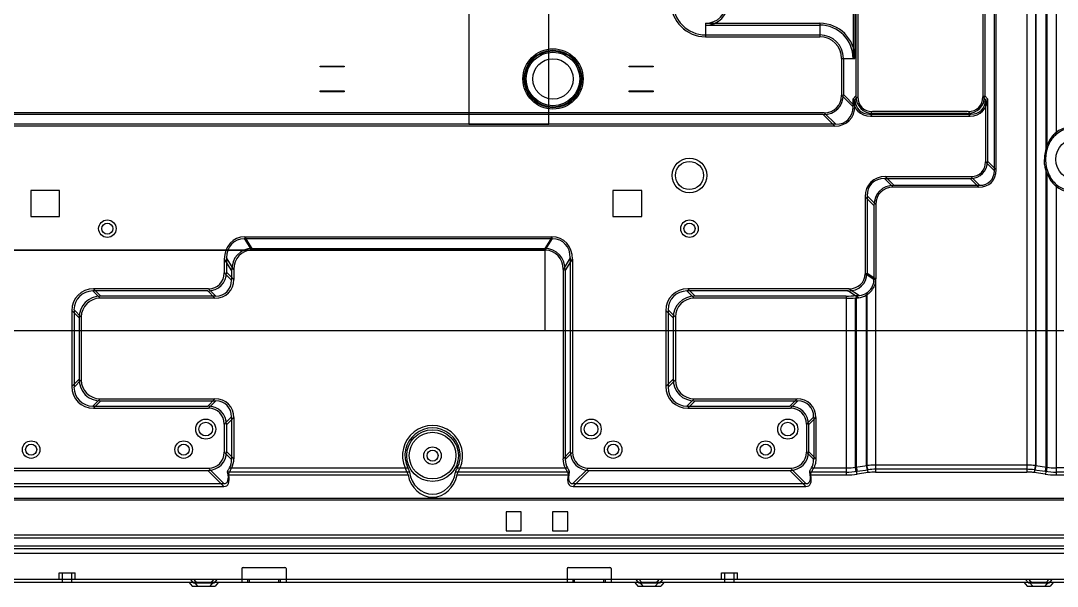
# Model space of a CAD drawing. Header units: inches. Extents: x 67335 to 69337, y -6743 to -3973.
# Drawn here: x 68643.9 to 68902.2, y -5474.6 to -5333.8 of the extents above; entities that cross this region are included whole.
import ezdxf

# ---------------------------------------------------------------- set-up
doc = ezdxf.new("R2010")
doc.units = ezdxf.units.IN
doc.header["$LTSCALE"] = 2.574606
doc.header["$MEASUREMENT"] = 0
doc.layers.get('0').update_dxf_attribs({"linetype": 'CONTINUOUS'})

msp = doc.modelspace()

# ---------------------------------------------------------------- linework, layer by layer
at = {"color": 1}
for p, q in [((68755.54, -4756.05), (68755.54, -5359.57)), ((68775.54, -5359.57), (68775.54, -4756.05)), ((68755.54, -5359.57), (68775.54, -5359.57)), ((68774.63, -5390.92), (67866.45, -5390.92)), ((68774.63, -5410.92), (68774.63, -5390.92)), ((67866.45, -5410.92), (68774.63, -5410.92))]:
    msp.add_line(p, q, dxfattribs=at)
at = {"linetype": 'Continuous'}
for p, q in [((68896.7, -5073.5), (68896.7, -5444.54)), ((68896.89, -5444.54), (68896.89, -5073.86)), ((68894.55, -5074.64), (68894.55, -5446.14)), ((68899.4, -5366.63), (68899.4, -5219.97)), ((68899.59, -5221.74), (68899.59, -5364.85)), ((68886.5, -5371.13), (68886.5, -5224.47)), ((68886.96, -5370.9), (68886.96, -5224.7)), ((68901.92, -5224.54), (68901.92, -5362.06)), ((68883.61, -5258.24), (68883.61, -5352.74)), ((68884.08, -5258.01), (68884.08, -5352.51)), ((68851.3, -5326.76), (68851.3, -5343.15)), ((68852, -5326.07), (68852, -5352.51)), ((68852.46, -5326.3), (68852.46, -5352.74)), ((68851.77, -5326.99), (68851.77, -5343.15)), ((68814.54, -5334.42), (68843.04, -5334.42)), ((68814.54, -5334.42), (68814.54, -5337.77)), ((68843.04, -5334.42), (68843.04, -5337.77)), ((68814.54, -5334.88), (68843.04, -5334.88)), ((68814.54, -5337.31), (68843.04, -5337.31)), ((68814.54, -5337.77), (68843.04, -5337.77)), ((68848.42, -5343.15), (68851.77, -5343.15)), ((68848.42, -5343.15), (68848.42, -5352.35)), ((68848.88, -5343.15), (68848.88, -5352.12)), ((68718.51, -5345.07), (68724.51, -5345.07)), ((68718.51, -5345.27), (68718.51, -5345.07)), ((68724.51, -5345.27), (68718.51, -5345.27)), ((68724.51, -5345.07), (68724.51, -5345.27)), ((68795.51, -5345.07), (68801.51, -5345.07)), ((68795.51, -5345.27), (68795.51, -5345.07)), ((68801.51, -5345.27), (68795.51, -5345.27)), ((68801.51, -5345.07), (68801.51, -5345.27)), ((68718.51, -5351.27), (68724.51, -5351.27)), ((68718.51, -5351.47), (68718.51, -5351.27)), ((68724.51, -5351.47), (68718.51, -5351.47)), ((68724.51, -5351.27), (68724.51, -5351.47)), ((68795.51, -5351.27), (68801.51, -5351.27)), ((68795.51, -5351.47), (68795.51, -5351.27)), ((68801.51, -5351.47), (68795.51, -5351.47)), ((68801.51, -5351.27), (68801.51, -5351.47)), ((68848.42, -5352.35), (68851.3, -5355.24)), ((68851.77, -5355.01), (68848.88, -5352.12)), ((68851.3, -5353.2), (68852, -5352.51)), ((68852.46, -5352.74), (68851.77, -5353.43)), ((68884.31, -5353.43), (68883.61, -5352.74)), ((68884.08, -5352.51), (68884.77, -5353.2)), ((68851.3, -5355.24), (68851.3, -5353.2)), ((68851.77, -5355.01), (68851.77, -5353.43)), ((68884.31, -5353.43), (68884.31, -5368.93)), ((68884.77, -5353.2), (68884.77, -5368.7)), ((68844.09, -5356.68), (68491.99, -5356.68)), ((68843.86, -5357.14), (68492.22, -5357.14)), ((68843.86, -5357.14), (68846.74, -5360.03)), ((68846.97, -5359.57), (68844.09, -5356.68)), ((68855.4, -5357.07), (68856.1, -5356.38)), ((68855.4, -5357.07), (68880.67, -5357.07)), ((68856.33, -5356.84), (68855.63, -5357.53)), ((68855.63, -5357.53), (68880.44, -5357.53)), ((68879.98, -5356.38), (68856.1, -5356.38)), ((68879.75, -5356.84), (68856.33, -5356.84)), ((68880.44, -5357.53), (68879.75, -5356.84)), ((68879.98, -5356.38), (68880.67, -5357.07)), ((68846.97, -5359.57), (68489.1, -5359.57)), ((68846.74, -5360.03), (68489.33, -5360.03)), ((68886.5, -5371.13), (68884.31, -5368.93)), ((68884.77, -5368.7), (68886.96, -5370.9)), ((68899.4, -5444.91), (68899.4, -5369.97)), ((68859.1, -5373.03), (68880.44, -5373.03)), ((68859.1, -5373.03), (68861.29, -5375.23)), ((68859.33, -5372.57), (68880.67, -5372.57)), ((68861.52, -5374.76), (68859.33, -5372.57)), ((68882.63, -5375.23), (68880.44, -5373.03)), ((68880.67, -5372.57), (68882.86, -5374.76)), ((68899.59, -5371.74), (68899.59, -5444.91)), ((68653.64, -5376.04), (68646.44, -5376.04)), ((68646.44, -5376.04), (68646.44, -5382.54)), ((68653.64, -5382.54), (68653.64, -5376.04)), ((68798.64, -5376.04), (68791.44, -5376.04)), ((68791.44, -5376.04), (68791.44, -5382.54)), ((68798.64, -5382.54), (68798.64, -5376.04)), ((68882.63, -5375.23), (68861.29, -5375.23)), ((68882.86, -5374.76), (68861.52, -5374.76)), ((68901.92, -5374.54), (68901.92, -5446.83)), ((68854.31, -5377.59), (68856.5, -5379.79)), ((68854.31, -5377.59), (68854.31, -5396.8)), ((68856.96, -5379.56), (68854.77, -5377.36)), ((68854.77, -5377.36), (68854.77, -5396.65)), ((68856.5, -5379.79), (68856.5, -5398.18)), ((68856.96, -5379.56), (68856.96, -5398.04)), ((68646.44, -5382.54), (68653.64, -5382.54)), ((68791.44, -5382.54), (68798.64, -5382.54)), ((68699.63, -5388.03), (68776.44, -5388.03)), ((68699.63, -5388.03), (68701.45, -5390.92)), ((68699.77, -5387.57), (68776.3, -5387.57)), ((68701.59, -5390.46), (68699.77, -5387.57)), ((68776.3, -5387.57), (68774.48, -5390.46)), ((68774.63, -5390.92), (68776.44, -5388.03)), ((68701.45, -5390.92), (68774.63, -5390.92)), ((68701.59, -5390.46), (68774.48, -5390.46)), ((68694.66, -5393.12), (68696.48, -5396.01)), ((68694.66, -5393.12), (68694.66, -5396.56)), ((68697.04, -5395.7), (68695.22, -5392.82)), ((68695.22, -5392.82), (68695.22, -5396.37)), ((68780.86, -5392.82), (68779.04, -5395.7)), ((68779.6, -5396.01), (68781.42, -5393.12)), ((68780.86, -5392.82), (68780.86, -5441.02)), ((68781.42, -5393.12), (68781.42, -5441.21)), ((68696.48, -5398.38), (68694.66, -5396.56)), ((68695.22, -5396.37), (68697.04, -5398.19)), ((68696.48, -5396.01), (68696.48, -5398.38)), ((68697.04, -5395.7), (68697.04, -5398.19)), ((68779.04, -5395.7), (68779.04, -5442.84)), ((68779.6, -5396.01), (68779.6, -5443.03)), ((68854.77, -5396.65), (68856.96, -5398.04)), ((68856.5, -5398.18), (68854.31, -5396.8)), ((68856.5, -5398.2), (68856.92, -5398.2)), ((68856.92, -5398.2), (68856.92, -5446.14)), ((68690.52, -5401.06), (68661.91, -5401.06)), ((68661.91, -5401.06), (68663.73, -5402.88)), ((68690.71, -5400.5), (68662.11, -5400.5)), ((68663.93, -5402.32), (68662.11, -5400.5)), ((68692.34, -5402.88), (68690.52, -5401.06)), ((68690.71, -5400.5), (68692.53, -5402.32)), ((68849.98, -5401.06), (68809.91, -5401.06)), ((68809.91, -5401.06), (68811.73, -5402.88)), ((68850.29, -5400.5), (68810.11, -5400.5)), ((68811.93, -5402.32), (68810.11, -5400.5)), ((68852.61, -5402.72), (68849.98, -5401.06)), ((68850.29, -5400.5), (68852.89, -5402.14)), ((68854.77, -5444.54), (68854.77, -5401.46)), ((68692.34, -5402.88), (68663.73, -5402.88)), ((68692.53, -5402.32), (68663.93, -5402.32)), ((68849.55, -5402.88), (68811.73, -5402.88)), ((68849.55, -5402.32), (68811.93, -5402.32)), ((68849.55, -5402.32), (68849.55, -5446.83)), ((68851.89, -5402.78), (68852.61, -5402.72)), ((68851.89, -5444.91), (68851.89, -5402.78)), ((68852.07, -5402.21), (68852.89, -5402.14)), ((68852.07, -5402.21), (68852.07, -5444.91)), ((68854.59, -5402.08), (68854.59, -5444.54)), ((68656.66, -5405.95), (68658.48, -5407.77)), ((68656.66, -5405.95), (68656.66, -5424.81)), ((68659.04, -5407.58), (68657.22, -5405.76)), ((68657.22, -5405.76), (68657.22, -5425)), ((68804.66, -5405.95), (68806.48, -5407.77)), ((68804.66, -5405.95), (68804.66, -5424.81)), ((68807.04, -5407.58), (68805.22, -5405.76)), ((68805.22, -5405.76), (68805.22, -5425)), ((68658.48, -5407.77), (68658.48, -5422.99)), ((68659.04, -5407.58), (68659.04, -5423.19)), ((68806.48, -5407.77), (68806.48, -5422.99)), ((68807.04, -5407.58), (68807.04, -5423.19)), ((68658.48, -5422.99), (68656.66, -5424.81)), ((68657.22, -5425), (68659.04, -5423.19)), ((68806.48, -5422.99), (68804.66, -5424.81)), ((68805.22, -5425), (68807.04, -5423.19)), ((68663.73, -5427.88), (68661.91, -5429.7)), ((68661.91, -5429.7), (68690.52, -5429.7)), ((68662.11, -5430.26), (68663.93, -5428.44)), ((68662.11, -5430.26), (68690.71, -5430.26)), ((68663.73, -5427.88), (68692.34, -5427.88)), ((68663.93, -5428.44), (68692.53, -5428.44)), ((68690.52, -5429.7), (68692.34, -5427.88)), ((68692.53, -5428.44), (68690.71, -5430.26)), ((68811.73, -5427.88), (68809.91, -5429.7)), ((68809.91, -5429.7), (68835.52, -5429.7)), ((68810.11, -5430.26), (68811.93, -5428.44)), ((68810.11, -5430.26), (68835.71, -5430.26)), ((68811.73, -5427.88), (68837.34, -5427.88)), ((68811.93, -5428.44), (68837.53, -5428.44)), ((68835.52, -5429.7), (68837.34, -5427.88)), ((68837.53, -5428.44), (68835.71, -5430.26)), ((68694.66, -5434.21), (68696.48, -5432.39)), ((68697.04, -5432.58), (68695.22, -5434.4)), ((68696.48, -5432.39), (68696.48, -5443.03)), ((68697.04, -5432.58), (68697.04, -5442.84)), ((68839.66, -5434.21), (68841.48, -5432.39)), ((68842.04, -5432.58), (68840.22, -5434.4)), ((68841.48, -5432.39), (68841.48, -5443.03)), ((68842.04, -5432.58), (68842.04, -5442.84)), ((68694.66, -5434.21), (68694.66, -5441.21)), ((68695.22, -5434.4), (68695.22, -5441.02)), ((68839.66, -5434.21), (68839.66, -5441.21)), ((68840.22, -5434.4), (68840.22, -5441.02)), ((68696.48, -5443.03), (68694.66, -5441.21)), ((68695.22, -5441.02), (68697.04, -5442.84)), ((68779.04, -5442.84), (68780.86, -5441.02)), ((68781.42, -5441.21), (68779.6, -5443.03)), ((68841.48, -5443.03), (68839.66, -5441.21)), ((68840.22, -5441.02), (68842.04, -5442.84)), ((68639.77, -5445.16), (68690.71, -5445.16)), ((68639.97, -5445.72), (68690.52, -5445.72)), ((68694.53, -5449.73), (68690.52, -5445.72)), ((68690.71, -5445.16), (68694.55, -5449)), ((68695.93, -5445.1), (68740.37, -5445.1)), ((68752.7, -5445.1), (68780.15, -5445.1)), ((68781.52, -5449), (68785.36, -5445.16)), ((68785.55, -5445.72), (68781.55, -5449.73)), ((68785.36, -5445.16), (68835.71, -5445.16)), ((68785.55, -5445.72), (68835.52, -5445.72)), ((68839.53, -5449.73), (68835.52, -5445.72)), ((68835.71, -5445.16), (68839.55, -5449)), ((68840.93, -5445.1), (68849.55, -5445.1)), ((68851.89, -5444.91), (68854.77, -5444.54)), ((68852.35, -5445.95), (68855.05, -5445.58)), ((68894.55, -5444.41), (68856.92, -5444.41)), ((68894.55, -5445.45), (68856.92, -5445.45)), ((68896.42, -5445.58), (68899.12, -5445.95)), ((68896.7, -5444.54), (68899.59, -5444.91)), ((69014.17, -5445.1), (68901.92, -5445.1)), ((68740.81, -5446.14), (68695.49, -5446.14)), ((68695.76, -5446.83), (68740.42, -5446.83)), ((68695.76, -5446.83), (68740.42, -5446.83)), ((68780.58, -5446.14), (68752.27, -5446.14)), ((68752.65, -5446.83), (68780.32, -5446.83)), ((68752.65, -5446.83), (68780.32, -5446.83)), ((68849.55, -5446.14), (68840.49, -5446.14)), ((68840.76, -5446.83), (68849.55, -5446.83)), ((68840.76, -5446.83), (68849.55, -5446.83)), ((68855.05, -5446.27), (68852.35, -5446.64)), ((68856.92, -5446.14), (68894.55, -5446.14)), ((68899.12, -5446.64), (68896.42, -5446.27)), ((69014.17, -5446.14), (68901.92, -5446.14)), ((68901.92, -5446.83), (69014.17, -5446.83)), ((68901.92, -5446.83), (69014.17, -5446.83)), ((68635.93, -5449), (68694.55, -5449)), ((68635.93, -5449), (68694.55, -5449)), ((68635.96, -5449.73), (68694.53, -5449.73)), ((68635.96, -5449.73), (68694.53, -5449.73)), ((68781.52, -5449), (68839.55, -5449)), ((68781.52, -5449), (68839.55, -5449)), ((68781.55, -5449.73), (68839.53, -5449.73)), ((68781.55, -5449.73), (68839.53, -5449.73)), ((67624, -5453.07), (69017.07, -5453.07)), ((67624, -5453.07), (69017.07, -5453.07)), ((67624.14, -5452.61), (69016.93, -5452.61)), ((67624.14, -5452.61), (69016.93, -5452.61)), ((69020.61, -5461.88), (67620.46, -5461.88)), ((69020.61, -5461.88), (67620.46, -5461.88)), ((68361.04, -5462.49), (69031.21, -5462.49)), ((68361.04, -5462.49), (69031.21, -5462.49)), ((67613.54, -5464.48), (69027.54, -5464.48)), ((69027.54, -5465.26), (67613.54, -5465.26)), ((69027.54, -5466.42), (67613.54, -5466.42)), ((68653.56, -5471.26), (68657.51, -5471.26)), ((68653.56, -5472.76), (68653.56, -5471.26)), ((68654.36, -5473.56), (68654.36, -5471.26)), ((68656.71, -5473.56), (68656.71, -5471.26)), ((68657.51, -5472.76), (68657.51, -5471.26)), ((68699.04, -5470.16), (68699.04, -5473.56)), ((68699.29, -5469.86), (68709.78, -5469.86)), ((68710.04, -5470.16), (68710.04, -5473.56)), ((68780.04, -5470.16), (68780.04, -5473.56)), ((68780.29, -5469.86), (68790.78, -5469.86)), ((68791.04, -5470.16), (68791.04, -5473.56)), ((68818.56, -5471.26), (68822.51, -5471.26)), ((68818.56, -5472.76), (68818.56, -5471.26)), ((68819.36, -5473.56), (68819.36, -5471.26)), ((68821.71, -5473.56), (68821.71, -5471.26)), ((68822.51, -5472.76), (68822.51, -5471.26)), ((67607.64, -5472.76), (69033.44, -5472.76)), ((67612.14, -5473.56), (69028.94, -5473.56)), ((68685.82, -5473.56), (68686.66, -5474.56)), ((68687.04, -5473.76), (68686.2, -5472.76)), ((68686.96, -5472.76), (68687.8, -5473.76)), ((68692.04, -5473.76), (68687.04, -5473.76)), ((68688.04, -5474.56), (68687.2, -5473.56)), ((68691.87, -5473.56), (68691.03, -5474.56)), ((68691.27, -5473.76), (68692.11, -5472.76)), ((68692.88, -5472.76), (68692.04, -5473.76)), ((68693.25, -5473.56), (68692.41, -5474.56)), ((68700.54, -5473.56), (68700.54, -5472.76)), ((68700.84, -5472.76), (68700.84, -5473.56)), ((68708.24, -5473.56), (68708.24, -5472.76)), ((68708.54, -5472.76), (68708.54, -5473.56)), ((68781.54, -5473.56), (68781.54, -5472.76)), ((68781.84, -5472.76), (68781.84, -5473.56)), ((68789.24, -5473.56), (68789.24, -5472.76)), ((68789.54, -5472.76), (68789.54, -5473.56)), ((68796.82, -5473.56), (68797.66, -5474.56)), ((68798.04, -5473.76), (68797.2, -5472.76)), ((68797.96, -5472.76), (68798.8, -5473.76)), ((68803.04, -5473.76), (68798.04, -5473.76)), ((68799.04, -5474.56), (68798.2, -5473.56)), ((68802.87, -5473.56), (68802.03, -5474.56)), ((68802.27, -5473.76), (68803.11, -5472.76)), ((68803.88, -5472.76), (68803.04, -5473.76)), ((68804.25, -5473.56), (68803.41, -5474.56)), ((68893.82, -5473.56), (68894.66, -5474.56)), ((68895.04, -5473.76), (68894.2, -5472.76)), ((68894.96, -5472.76), (68895.8, -5473.76)), ((68900.04, -5473.76), (68895.04, -5473.76)), ((68896.04, -5474.56), (68895.2, -5473.56)), ((68899.87, -5473.56), (68899.03, -5474.56)), ((68899.27, -5473.76), (68900.11, -5472.76)), ((68900.88, -5472.76), (68900.04, -5473.76)), ((68901.25, -5473.56), (68900.41, -5474.56)), ((68686.66, -5474.56), (68692.41, -5474.56)), ((68797.66, -5474.56), (68803.41, -5474.56)), ((68894.66, -5474.56), (68900.41, -5474.56))]:
    msp.add_line(p, q, dxfattribs=at)
at = {"color": 6}
for p, q in [((67866.45, -5390.92), (68774.63, -5390.92)), ((67866.45, -5410.92), (68774.63, -5410.92))]:
    msp.add_line(p, q, dxfattribs=at)
at = {"color": 7}
msp.add_line((68774.69, -5410.92), (69258.65, -5410.92), dxfattribs=at)
at = {"color": 0, "linetype": 'Continuous'}
for p, q in [((68768.64, -5456), (68764.84, -5456)), ((68764.84, -5456), (68764.84, -5460.8)), ((68768.64, -5456), (68764.84, -5456)), ((68764.84, -5456), (68764.84, -5460.8)), ((68768.64, -5460.8), (68768.64, -5456)), ((68768.64, -5460.8), (68768.64, -5456)), ((68780.24, -5456), (68776.44, -5456)), ((68776.44, -5456), (68776.44, -5460.8)), ((68780.24, -5456), (68776.44, -5456)), ((68776.44, -5456), (68776.44, -5460.8)), ((68780.24, -5460.8), (68780.24, -5456)), ((68780.24, -5460.8), (68780.24, -5456)), ((68764.84, -5460.8), (68768.64, -5460.8)), ((68764.84, -5460.8), (68768.64, -5460.8)), ((68776.44, -5460.8), (68780.24, -5460.8)), ((68776.44, -5460.8), (68780.24, -5460.8))]:
    msp.add_line(p, q, dxfattribs=at)
at = {"linetype": 'Continuous'}
for centre, radius in [((68776.54, -5348.27), 7.5), ((68776.54, -5348.27), 7.17), ((68776.54, -5348.27), 7), ((68776.54, -5348.27), 6.67), ((68776.54, -5348.27), 5.03), ((68907.04, -5368.3), 5.24), ((68810.54, -5372.3), 4.3), ((68810.54, -5372.3), 3.5), ((68665.54, -5385.54), 2.18), ((68810.54, -5385.54), 2.18), ((68665.54, -5385.54), 1.38), ((68810.54, -5385.54), 1.38), ((68690.04, -5435.44), 2.5), ((68690.04, -5435.44), 1.7), ((68786.04, -5435.44), 2.5), ((68786.04, -5435.44), 1.7), ((68835.04, -5435.44), 2.5), ((68835.04, -5435.44), 1.7), ((68746.54, -5442.04), 6.43), ((68746.54, -5442.04), 5.81), ((68646.54, -5440.54), 2.18), ((68646.54, -5440.54), 1.38), ((68684.54, -5440.54), 2.18), ((68684.54, -5440.54), 1.38), ((68746.54, -5442.04), 2.18), ((68791.54, -5440.54), 2.18), ((68791.54, -5440.54), 1.38), ((68829.54, -5440.54), 2.18), ((68829.54, -5440.54), 1.38), ((68746.54, -5442.04), 1.38)]:
    msp.add_circle(centre, radius, dxfattribs=at)
for centre, radius, start, end in [((68814.54, -5329.15), 5.73, 270, 180), ((68814.54, -5329.15), 5.27, 270, 180), ((68814.54, -5329.15), 8.62, 180, 270), ((68814.54, -5329.15), 8.16, 180, 270), ((68843.04, -5343.15), 8.73, 0, 90), ((68843.04, -5343.15), 8.27, 0, 90), ((68843.04, -5343.15), 5.84, 0, 90), ((68843.04, -5343.15), 5.38, 0, 90), ((68907.04, -5368.3), 8.44, 232.6824, 127.3177), ((68907.04, -5368.3), 8.07, 230.6344, 129.3657), ((68908.61, -5368.3), 9.36, 179.999, 190.2616), ((68849.57, -5373.41), 28.91, 269.9641, 274.965), ((68849.57, -5376.21), 26.67, 269.9547, 274.9741), ((68746.54, -5442.04), 7.5, 335.9068, 204.0932), ((68746.54, -5442.04), 6.89, 333.6014, 206.3986), ((68849.56, -5428.54), 16.56, 269.9627, 278.7184), ((68849.55, -5430.77), 14.33, 269.9995, 279.3731), ((68856.92, -5465.76), 21.35, 89.9892, 96.2639), ((68856.92, -5462.5), 18.09, 89.9904, 96.8054), ((68856.92, -5459.15), 13.71, 89.9918, 97.8201), ((68894.57, -5465.53), 21.12, 83.7011, 90.0458), ((68894.57, -5462.3), 17.89, 83.1553, 90.0489), ((68894.57, -5459), 13.55, 82.1353, 90.0528), ((68901.92, -5428.41), 16.69, 261.3171, 270.0018), ((68901.91, -5430.87), 14.23, 260.5931, 270.0343), ((68849.57, -5425.81), 20.33, 269.9474, 277.8645), ((68849.57, -5426.48), 20.35, 269.9521, 277.8604), ((68849.57, -5426.48), 20.35, 269.9521, 277.8604), ((68856.91, -5459.72), 13.58, 89.9562, 97.8557), ((68901.92, -5425.58), 20.56, 262.1802, 270.008), ((68901.91, -5426.3), 20.54, 262.175, 270.0126), ((68901.91, -5426.3), 20.54, 262.175, 270.0126), ((68699.34, -5470.16), 0.3, 90, 180), ((68709.74, -5470.16), 0.3, 0, 90), ((68780.34, -5470.16), 0.3, 90, 180), ((68790.74, -5470.16), 0.3, 0, 90)]:
    msp.add_arc(centre, radius, start, end, dxfattribs=at)
for centre, major_axis, ratio, start_param, end_param in [((68842.18, -5350.45), (5.29, -5.29), 0.774597, -0.659058, 0.659058), ((68842.64, -5350.91), (4.56, -4.56), 0.774597, -0.659058, 0.659058), ((68857.77, -5351.07), (4.56, 4.56), 0.774597, -3.800651, -2.482535), ((68857.31, -5351.53), (3.83, 3.83), 0.774597, 2.482535, 3.800651), ((68878.3, -5351.07), (4.56, -4.56), 0.774597, -0.659058, 0.659058), ((68878.76, -5351.53), (3.83, -3.83), 0.774597, -0.659058, 0.659058), ((68845.07, -5353.33), (5.29, -5.29), 0.774597, -0.659058, 0.659058), ((68845.53, -5353.79), (-4.56, 4.56), 0.774597, 2.482535, 3.800651), ((68857.08, -5351.76), (4.56, 4.56), 0.774597, 2.482535, 3.800651), ((68856.62, -5352.22), (3.83, 3.83), 0.774597, -3.800651, -2.482535), ((68878.99, -5351.76), (4.56, -4.56), 0.774597, -0.659058, 0.659058), ((68879.46, -5352.22), (3.83, -3.83), 0.774597, -0.659058, 0.659058), ((68909.07, -5368.3), (10.12, 0), 0.979512, 2.786586, 3.141593), ((68909, -5368.3), (9.75, 0), 0.979512, 2.966158, 3.141593), ((68878.99, -5367.26), (-4.56, 4.56), 0.774597, -3.800651, -2.482535), ((68879.46, -5367.72), (3.83, -3.83), 0.774597, -0.659058, 0.659058), ((68861, -5379.27), (5.29, -5.29), 0.774597, 2.482535, 3.800651), ((68860.54, -5378.81), (-4.56, 4.56), 0.774597, -0.659058, 0.659058), ((68881.19, -5369.45), (4.56, -4.56), 0.774597, -0.659058, 0.659058), ((68881.65, -5369.91), (3.83, -3.83), 0.774597, -0.659058, 0.659058), ((68863.2, -5381.46), (-5.29, 5.29), 0.774597, -0.659058, 0.659058), ((68862.74, -5381), (4.56, -4.56), 0.774597, 2.482535, 3.800651), ((68700.83, -5394.27), (-3.74, 5.94), 0.825965, -0.480071, 0.918871), ((68700.54, -5393.81), (3.23, -5.12), 0.825965, 2.661522, 4.060464), ((68775.24, -5394.27), (3.74, 5.94), 0.825965, -0.918871, 0.480071), ((68775.54, -5393.81), (3.23, 5.12), 0.825965, -0.918871, 0.480071), ((68702.65, -5397.15), (-3.74, 5.94), 0.825965, -0.480071, 0.918871), ((68702.36, -5396.69), (-3.23, 5.12), 0.825965, -0.480071, 0.918871), ((68773.42, -5397.15), (-3.74, -5.94), 0.825965, 2.222722, 3.621663), ((68773.72, -5396.69), (3.23, 5.12), 0.825965, -0.918871, 0.480071), ((68689.9, -5395.74), (3.98, -3.98), 0.889126, -0.726775, 0.726775), ((68690.19, -5396.03), (3.34, -3.34), 0.889126, -0.726775, 0.726775), ((68848.99, -5395.74), (5.12, -3.23), 0.825965, -0.918871, 0.480071), ((68691.72, -5397.56), (-3.98, 3.98), 0.889126, 2.414818, 3.868368), ((68692.01, -5397.85), (3.34, -3.34), 0.889126, -0.726775, 0.726775), ((68849.46, -5396.03), (4.3, -2.71), 0.825965, -0.918871, 0.480071), ((68851.19, -5397.13), (5.12, -3.23), 0.825965, 0.358258, 0.480071), ((68662.83, -5406.68), (4.61, -4.61), 0.889126, 2.414818, 3.868368), ((68662.54, -5406.38), (-3.98, 3.98), 0.889126, -0.726775, 0.726775), ((68810.83, -5406.68), (4.61, -4.61), 0.889126, 2.414818, 3.868368), ((68810.54, -5406.38), (-3.98, 3.98), 0.889126, -0.726775, 0.726775), ((68852.16, -5397.74), (-2.52, 3.79), 0.90805, -3.601639, -3.113054), ((68664.65, -5408.5), (4.61, -4.61), 0.889126, 2.414818, 3.868368), ((68664.36, -5408.2), (3.98, -3.98), 0.889126, 2.414818, 3.868368), ((68812.65, -5408.5), (4.61, -4.61), 0.889126, 2.414818, 3.868368), ((68812.36, -5408.2), (3.98, -3.98), 0.889126, 2.414818, 3.868368), ((68851.74, -5397.47), (-3, 4.51), 0.90805, -3.601639, -3.178186), ((68662.83, -5424.09), (4.61, 4.61), 0.889126, 2.414818, 3.868368), ((68662.54, -5424.38), (-3.98, -3.98), 0.889126, -0.726775, 0.726775), ((68664.65, -5422.27), (4.61, 4.61), 0.889126, 2.414818, 3.868368), ((68664.36, -5422.56), (3.98, 3.98), 0.889126, -3.868368, -2.414818), ((68810.83, -5424.09), (4.61, 4.61), 0.889126, 2.414818, 3.868368), ((68810.54, -5424.38), (-3.98, -3.98), 0.889126, -0.726775, 0.726775), ((68812.65, -5422.27), (4.61, 4.61), 0.889126, 2.414818, 3.868368), ((68812.36, -5422.56), (3.98, 3.98), 0.889126, -3.868368, -2.414818), ((68689.9, -5435.02), (3.98, 3.98), 0.889126, -0.726775, 0.726775), ((68690.19, -5434.73), (-3.34, -3.34), 0.889126, 2.414818, 3.868368), ((68691.72, -5433.2), (3.98, 3.98), 0.889126, -0.726775, 0.726775), ((68692.01, -5432.91), (3.34, 3.34), 0.889126, -0.726775, 0.726775), ((68834.9, -5435.02), (3.98, 3.98), 0.889126, -0.726775, 0.726775), ((68835.19, -5434.73), (-3.34, -3.34), 0.889126, 2.414818, 3.868368), ((68836.72, -5433.2), (3.98, 3.98), 0.889126, -0.726775, 0.726775), ((68837.01, -5432.91), (3.34, 3.34), 0.889126, -0.726775, 0.726775), ((68689.9, -5440.4), (3.98, -3.98), 0.889126, -0.726775, 0.726775), ((68690.19, -5440.69), (-3.34, 3.34), 0.889126, 2.414818, 3.868368), ((68692.01, -5442.51), (3.34, -3.34), 0.889126, 0.225555, 0.726775), ((68691.72, -5442.22), (3.98, -3.98), 0.889126, 0.271511, 0.726775), ((68784.36, -5442.22), (3.98, 3.98), 0.889126, 2.414818, 2.870082), ((68784.07, -5442.51), (3.34, 3.34), 0.889126, -3.868368, -3.367147), ((68786.18, -5440.4), (3.98, 3.98), 0.889126, 2.414818, 3.868368), ((68785.89, -5440.69), (3.34, 3.34), 0.889126, 2.414818, 3.868368), ((68834.9, -5440.4), (3.98, -3.98), 0.889126, -0.726775, 0.726775), ((68835.19, -5440.69), (-3.34, 3.34), 0.889126, 2.414818, 3.868368), ((68837.01, -5442.51), (3.34, -3.34), 0.889126, 0.225555, 0.726775), ((68684.83, -5435.33), (-10.49, 14.17), 0.244923, -3.320934, -2.675533), ((68684.83, -5435.33), (-10.49, 14.17), 0.244923, -3.320934, -2.675533), ((68686.4, -5436.91), (-8.81, 11.9), 0.244923, -3.320934, -2.61876), ((68746.54, -5445.32), (0, 7.06), 0.885782, -4.496285, -1.786901), ((68746.54, -5445.32), (0, 7.06), 0.885782, -4.496285, -1.786901), ((68746.54, -5445.08), (0, 6.56), 0.885782, -4.550235, -1.732951), ((68791.24, -5435.33), (10.49, 14.17), 0.244923, -3.607652, -2.962251), ((68791.24, -5435.33), (10.49, 14.17), 0.244923, -3.607652, -2.962251), ((68789.67, -5436.91), (8.81, 11.9), 0.244923, -3.664425, -2.962251), ((68829.83, -5435.33), (-10.49, 14.17), 0.244923, -3.320934, -2.675533), ((68829.83, -5435.33), (-10.49, 14.17), 0.244923, -3.320934, -2.675533), ((68831.4, -5436.91), (-8.81, 11.9), 0.244923, -3.320934, -2.61876)]:
    msp.add_ellipse(centre, major_axis=major_axis, ratio=ratio, start_param=start_param, end_param=end_param, dxfattribs=at)
for points, knots in [([(68901.92, -5362.06), (68901.51, -5362.4), (68900.73, -5363.23), (68899.86, -5364.79), (68899.51, -5366), (68899.4, -5366.63)], [0, 0, 0, 0, 0.299453, 0.63568, 1, 1, 1, 1]), ([(68901.92, -5361.59), (68901.58, -5361.84), (68900.95, -5362.45), (68900.16, -5363.55), (68899.76, -5364.4), (68899.59, -5364.85)], [0, 0, 0, 0, 0.310568, 0.643376, 1, 1, 1, 1]), ([(68899.59, -5371.74), (68899.45, -5371.38), (68899.21, -5370.63), (68899, -5369.47), (68898.95, -5368.69), (68898.95, -5368.3)], [0, 0, 0, 0, 0.334832, 0.666531, 1, 1, 1, 1]), ([(68899.4, -5369.97), (68899.52, -5370.61), (68899.87, -5371.82), (68900.75, -5373.38), (68901.52, -5374.21), (68901.92, -5374.54)], [0, 0, 0, 0, 0.370063, 0.706674, 1, 1, 1, 1]), ([(68899.59, -5371.74), (68899.76, -5372.2), (68900.16, -5373.05), (68900.96, -5374.16), (68901.59, -5374.76), (68901.92, -5375.01)], [0, 0, 0, 0, 0.36048, 0.693533, 1, 1, 1, 1]), ([(68854.59, -5402.08), (68855, -5401.83), (68855.76, -5401.22), (68856.58, -5400.04), (68856.86, -5399.12), (68856.92, -5398.67)], [0, 0, 0, 0, 0.34115, 0.673686, 1, 1, 1, 1]), ([(68854.77, -5401.46), (68855.12, -5401.21), (68855.74, -5400.62), (68856.36, -5399.49), (68856.5, -5398.63), (68856.5, -5398.2)], [0, 0, 0, 0, 0.333525, 0.662428, 1, 1, 1, 1]), ([(68842.04, -5442.84), (68842.04, -5443.11), (68842, -5443.64), (68841.81, -5444.4), (68841.61, -5444.87), (68841.49, -5445.1)], [0, 0, 0, 0, 0.34296, 0.673364, 1, 1, 1, 1]), ([(68695.49, -5446.14), (68695.47, -5446.04), (68695.52, -5445.86), (68695.63, -5445.62), (68695.77, -5445.37), (68695.87, -5445.2), (68695.93, -5445.1)], [0, 0, 0, 0, 0.259534, 0.459939, 0.707263, 1, 1, 1, 1]), ([(68695.76, -5446.83), (68695.75, -5446.78), (68695.75, -5446.65), (68695.81, -5446.44), (68695.93, -5446.17), (68696.09, -5445.86), (68696.29, -5445.5), (68696.42, -5445.24), (68696.49, -5445.1)], [0, 0, 0, 0, 0.082647, 0.199054, 0.350971, 0.53803, 0.75609, 1, 1, 1, 1]), ([(68739.69, -5445.1), (68739.76, -5445.25), (68739.89, -5445.54), (68740.08, -5445.95), (68740.24, -5446.3), (68740.35, -5446.59), (68740.41, -5446.76), (68740.42, -5446.83)], [0, 0, 0, 0, 0.263984, 0.505594, 0.714271, 0.880524, 1, 1, 1, 1]), ([(68740.37, -5445.1), (68740.41, -5445.19), (68740.5, -5445.36), (68740.61, -5445.61), (68740.72, -5445.86), (68740.79, -5446.03), (68740.81, -5446.14)], [0, 0, 0, 0, 0.267484, 0.508496, 0.715173, 1, 1, 1, 1]), ([(68752.27, -5446.14), (68752.28, -5446.03), (68752.35, -5445.86), (68752.46, -5445.61), (68752.58, -5445.36), (68752.66, -5445.19), (68752.7, -5445.1)], [0, 0, 0, 0, 0.285815, 0.492603, 0.733289, 1, 1, 1, 1]), ([(68752.65, -5446.83), (68752.66, -5446.76), (68752.72, -5446.59), (68752.84, -5446.3), (68753, -5445.95), (68753.18, -5445.54), (68753.32, -5445.25), (68753.38, -5445.1)], [0, 0, 0, 0, 0.120342, 0.28727, 0.496112, 0.737211, 1, 1, 1, 1]), ([(68779.58, -5445.1), (68779.65, -5445.24), (68779.79, -5445.5), (68779.98, -5445.86), (68780.14, -5446.17), (68780.26, -5446.44), (68780.32, -5446.65), (68780.33, -5446.78), (68780.32, -5446.83)], [0, 0, 0, 0, 0.24381, 0.461882, 0.648908, 0.800885, 0.917283, 1, 1, 1, 1]), ([(68780.15, -5445.1), (68780.2, -5445.2), (68780.31, -5445.37), (68780.44, -5445.62), (68780.55, -5445.86), (68780.6, -5446.04), (68780.58, -5446.14)], [0, 0, 0, 0, 0.292751, 0.54004, 0.740435, 1, 1, 1, 1]), ([(68840.49, -5446.14), (68840.47, -5446.04), (68840.52, -5445.86), (68840.63, -5445.62), (68840.77, -5445.37), (68840.87, -5445.2), (68840.93, -5445.1)], [0, 0, 0, 0, 0.259534, 0.459939, 0.707263, 1, 1, 1, 1]), ([(68840.76, -5446.83), (68840.75, -5446.78), (68840.75, -5446.65), (68840.81, -5446.44), (68840.93, -5446.17), (68841.09, -5445.86), (68841.29, -5445.5), (68841.42, -5445.24), (68841.49, -5445.1)], [0, 0, 0, 0, 0.082647, 0.199054, 0.350971, 0.53803, 0.75609, 1, 1, 1, 1]), ([(68852.35, -5446.64), (68852.23, -5446.42), (68852.04, -5445.84), (68851.93, -5445.25), (68851.89, -5444.91)], [0, 0, 0, 0, 0.431271, 1, 1, 1, 1]), ([(68852.07, -5444.91), (68852.1, -5445.11), (68852.17, -5445.46), (68852.28, -5445.81), (68852.35, -5445.95)], [0, 0, 0, 0, 0.564036, 1, 1, 1, 1]), ([(68854.59, -5444.54), (68854.62, -5444.76), (68854.69, -5445.2), (68854.84, -5445.78), (68854.97, -5446.13), (68855.05, -5446.27)], [0, 0, 0, 0, 0.384327, 0.730169, 1, 1, 1, 1]), ([(68855.05, -5445.58), (68855.04, -5445.48), (68854.9, -5445.29), (68854.84, -5444.93), (68854.79, -5444.67), (68854.77, -5444.54)], [0, 0, 0, 0, 0.272831, 0.613758, 1, 1, 1, 1]), ([(68896.42, -5446.27), (68896.5, -5446.13), (68896.63, -5445.79), (68896.78, -5445.21), (68896.86, -5444.77), (68896.89, -5444.54)], [0, 0, 0, 0, 0.263431, 0.607992, 1, 1, 1, 1]), ([(68896.7, -5444.54), (68896.68, -5444.67), (68896.64, -5444.93), (68896.55, -5445.28), (68896.47, -5445.49), (68896.42, -5445.58)], [0, 0, 0, 0, 0.37892, 0.720987, 1, 1, 1, 1]), ([(68899.12, -5445.95), (68899.19, -5445.81), (68899.3, -5445.46), (68899.37, -5445.11), (68899.4, -5444.91)], [0, 0, 0, 0, 0.435944, 1, 1, 1, 1]), ([(68899.59, -5444.91), (68899.54, -5445.25), (68899.43, -5445.84), (68899.24, -5446.42), (68899.12, -5446.64)], [0, 0, 0, 0, 0.568729, 1, 1, 1, 1]), ([(68896.42, -5446.27), (68896.22, -5446.24), (68895.8, -5446.19), (68895.18, -5446.15), (68894.76, -5446.14), (68894.55, -5446.14)], [0, 0, 0, 0, 0.329925, 0.663937, 1, 1, 1, 1])]:
    msp.add_open_spline(points, degree=3, knots=knots, dxfattribs=at)

doc.saveas('drawing.dxf')
